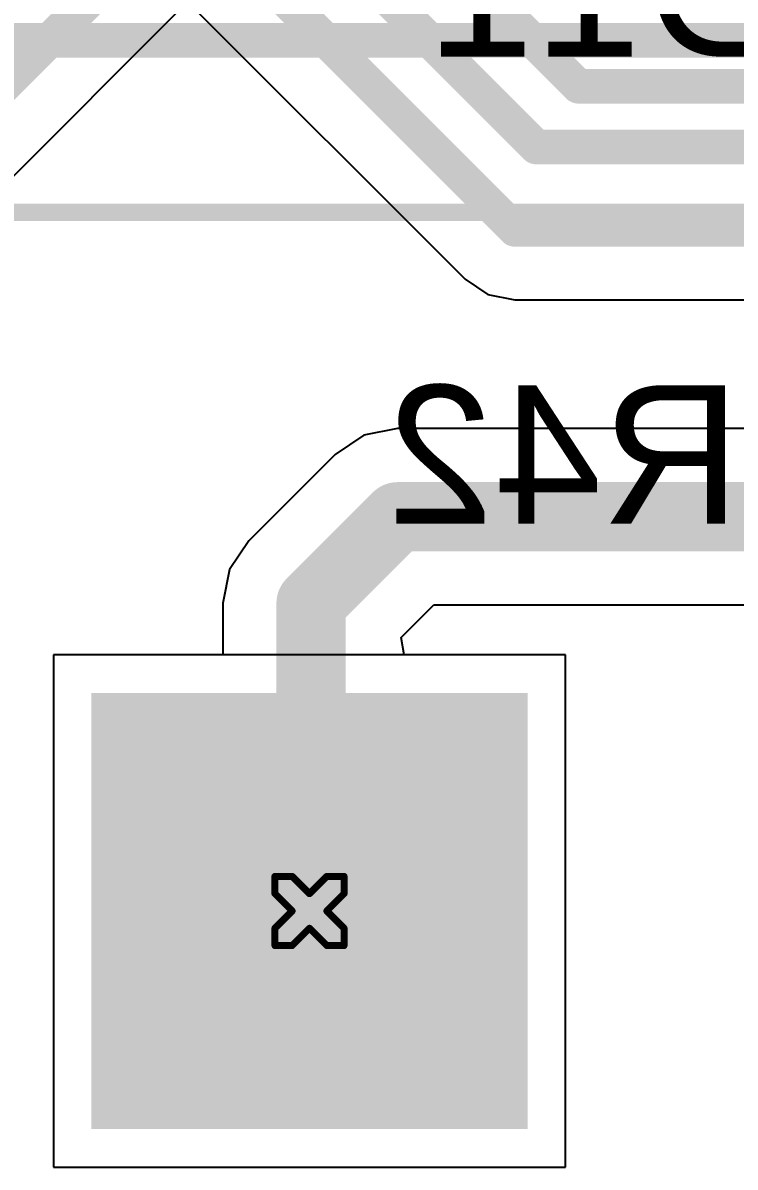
# Model space of a CAD drawing. Header units: inches. Extents: x -21 to 276, y -5 to 220.
# Drawn here: x 72.11 to 77.34, y 0.72 to 9.13 of the extents above; entities that cross this region are included whole.
import ezdxf

# ---------------------------------------------------------------- set-up
doc = ezdxf.new("R2010")
doc.units = ezdxf.units.IN
for name, color, linetype in [('Bottom Layer', 5, 'Continuous'), ('Bottom Overlay', 54, 'Continuous'), ('Bottom Solder', 6, 'Continuous'), ('Drill Drawing', 1, 'Continuous'), ('Ground', 16, 'Continuous'), ('Multi-Layer', 9, 'Continuous'), ('Pad Holes', 156, 'Continuous'), ('Power + Signal', 76, 'Continuous'), ('Top Layer', 1, 'Continuous'), ('Top Overlay', 2, 'Continuous'), ('Top Solder', 216, 'Continuous')]:
    doc.layers.add(name, color=color, linetype=linetype)
doc.styles.add('Arial', font='', dxfattribs={"height": 0.2})
doc.styles.get('Arial').set_extended_font_data('Arial')

# ---------------------------------------------------------------- blocks, each defined once
blk = doc.blocks.new('DB128L_5_08_2P_BK_S_51')
at = {"layer": 'Bottom Layer'}
blk.add_hatch(color=5, dxfattribs=at).paths.add_polyline_path([(-1.04, 1.5), (-1.04, -1.5), (-4.04, -1.5), (-4.04, 1.5)])
at = {"layer": 'Bottom Solder'}
blk.add_hatch(color=6, dxfattribs=at).paths.add_polyline_path([(-0.9384, 1.6016), (-0.9384, -1.6016), (-4.1416, -1.6016), (-4.1416, 1.6016)])
at = {"layer": 'Ground'}
blk.add_hatch(color=16, dxfattribs=at).paths.add_polyline_path([(-1.04, 1.5), (-1.04, -1.5), (-4.04, -1.5), (-4.04, 1.5)])
at = {"layer": 'Multi-Layer'}
blk.add_hatch(color=9, dxfattribs=at).paths.add_polyline_path([(-1.04, 1.5), (-1.04, -1.5), (-4.04, -1.5), (-4.04, 1.5)])
at = {"layer": 'Pad Holes'}
h = blk.add_hatch(color=7, dxfattribs=at)
edge = h.paths.add_edge_path()
edge.add_arc((-2.54, 0), 0.8, 0, 360)
at = {"layer": 'Power + Signal'}
blk.add_hatch(color=76, dxfattribs=at).paths.add_polyline_path([(-1.04, 1.5), (-1.04, -1.5), (-4.04, -1.5), (-4.04, 1.5)])
at = {"layer": 'Top Layer'}
blk.add_hatch(color=1, dxfattribs=at).paths.add_polyline_path([(-1.04, 1.5), (-1.04, -1.5), (-4.04, -1.5), (-4.04, 1.5)])
at = {"layer": 'Top Solder'}
blk.add_hatch(color=216, dxfattribs=at).paths.add_polyline_path([(-0.9384, 1.6016), (-0.9384, -1.6016), (-4.1416, -1.6016), (-4.1416, 1.6016)])
at = {"layer": 'Top Overlay'}
blk.add_lwpolyline([(-5.1308, 5.1308, 0.127, 0.127, 0), (5.1308, 5.1308, 0.127, 0.127, 0)], format="xyseb", dxfattribs=at)

msp = doc.modelspace()

# ---------------------------------------------------------------- linework, layer by layer
at = {"layer": 'Bottom Layer'}
for p, q in [((74.8635, 6.1479), (74.6157, 6.0987)), ((77.4355, 6.1479), (74.8635, 6.1479)), ((74.6157, 6.0987), (74.4057, 5.9583)), ((74.4057, 5.9583), (73.7712, 5.3238)), ((73.7712, 5.3238), (73.6308, 5.1138)), ((73.6308, 5.1138), (73.5815, 4.866)), ((73.5815, 4.866), (73.5815, 4.4864)), ((74.892, 4.6134), (75.1317, 4.8531)), ((75.1317, 4.8531), (77.4355, 4.8531)), ((74.9141, 4.4864), (74.892, 4.6134)), ((73.5815, 4.4864), (72.3368, 4.4864)), ((72.3368, 4.4864), (72.3368, 0.7244)), ((76.0988, 4.4864), (74.9141, 4.4864)), ((76.0988, 0.7244), (76.0988, 4.4864)), ((72.3368, 0.7244), (76.0988, 0.7244))]:
    msp.add_line(p, q, dxfattribs=at)
for points in [[(74.229, 4.866, 0.508, 0.508, 0), (74.8635, 5.5005, 0.508, 0.508, 0)], [(74.8635, 5.5005, 0.508, 0.508, 0), (78.134, 5.5005, 0.508, 0.508, 0)], [(74.229, 2.6166, 0.508, 0.508, 0), (74.229, 4.866, 0.508, 0.508, 0)], [(74.2178, 2.6054, 0.508, 0.508, 0), (74.229, 2.6166, 0.508, 0.508, 0)]]:
    msp.add_lwpolyline(points, format="xyseb", dxfattribs=at)
for points in [[(74.7365, 5.5005, 0.254, 0.254, 1), (74.9905, 5.5005, 0.254, 0.254, 1)], [(74.7365, 5.5005, 0.254, 0.254, 1), (74.9905, 5.5005, 0.254, 0.254, 1)], [(74.102, 4.866, 0.254, 0.254, 1), (74.356, 4.866, 0.254, 0.254, 1)], [(74.102, 4.866, 0.254, 0.254, 1), (74.356, 4.866, 0.254, 0.254, 1)], [(74.0908, 2.6054, 0.254, 0.254, 1), (74.3448, 2.6054, 0.254, 0.254, 1)], [(74.102, 2.6166, 0.254, 0.254, 1), (74.356, 2.6166, 0.254, 0.254, 1)], [(74.102, 2.6166, 0.254, 0.254, 1), (74.356, 2.6166, 0.254, 0.254, 1)]]:
    msp.add_lwpolyline(points, format="xyseb", close=True, dxfattribs=at)
at = {"layer": 'Drill Drawing'}
for points in [[(73.9638, 2.7324, 0.0508, 0.0508, 0), (73.9638, 2.8594, 0.0508, 0.0508, 0)], [(73.9638, 2.8594, 0.0508, 0.0508, 0), (74.0908, 2.8594, 0.0508, 0.0508, 0)], [(74.0908, 2.8594, 0.0508, 0.0508, 0), (74.2178, 2.7324, 0.0508, 0.0508, 0)], [(74.2178, 2.7324, 0.0508, 0.0508, 0), (74.3448, 2.8594, 0.0508, 0.0508, 0)], [(74.3448, 2.8594, 0.0508, 0.0508, 0), (74.4718, 2.8594, 0.0508, 0.0508, 0)], [(74.4718, 2.7324, 0.0508, 0.0508, 0), (74.4718, 2.8594, 0.0508, 0.0508, 0)], [(73.9638, 2.7324, 0.0508, 0.0508, 0), (74.0908, 2.6054, 0.0508, 0.0508, 0)], [(74.3448, 2.6054, 0.0508, 0.0508, 0), (74.4718, 2.7324, 0.0508, 0.0508, 0)], [(73.9638, 2.4784, 0.0508, 0.0508, 0), (74.0908, 2.6054, 0.0508, 0.0508, 0)], [(74.3448, 2.6054, 0.0508, 0.0508, 0), (74.4718, 2.4784, 0.0508, 0.0508, 0)], [(73.9638, 2.3514, 0.0508, 0.0508, 0), (73.9638, 2.4784, 0.0508, 0.0508, 0)], [(74.0908, 2.3514, 0.0508, 0.0508, 0), (74.2178, 2.4784, 0.0508, 0.0508, 0)], [(74.2178, 2.4784, 0.0508, 0.0508, 0), (74.3448, 2.3514, 0.0508, 0.0508, 0)], [(74.4718, 2.3514, 0.0508, 0.0508, 0), (74.4718, 2.4784, 0.0508, 0.0508, 0)], [(73.9638, 2.3514, 0.0508, 0.0508, 0), (74.0908, 2.3514, 0.0508, 0.0508, 0)], [(74.3448, 2.3514, 0.0508, 0.0508, 0), (74.4718, 2.3514, 0.0508, 0.0508, 0)]]:
    msp.add_lwpolyline(points, format="xyseb", dxfattribs=at)
for points in [[(73.9511, 2.8594, 0.0254, 0.0254, 1), (73.9765, 2.8594, 0.0254, 0.0254, 1)], [(73.9511, 2.8594, 0.0254, 0.0254, 1), (73.9765, 2.8594, 0.0254, 0.0254, 1)], [(74.0781, 2.8594, 0.0254, 0.0254, 1), (74.1035, 2.8594, 0.0254, 0.0254, 1)], [(74.0781, 2.8594, 0.0254, 0.0254, 1), (74.1035, 2.8594, 0.0254, 0.0254, 1)], [(74.3321, 2.8594, 0.0254, 0.0254, 1), (74.3575, 2.8594, 0.0254, 0.0254, 1)], [(74.3321, 2.8594, 0.0254, 0.0254, 1), (74.3575, 2.8594, 0.0254, 0.0254, 1)], [(74.4591, 2.8594, 0.0254, 0.0254, 1), (74.4845, 2.8594, 0.0254, 0.0254, 1)], [(74.4591, 2.8594, 0.0254, 0.0254, 1), (74.4845, 2.8594, 0.0254, 0.0254, 1)], [(73.9511, 2.7324, 0.0254, 0.0254, 1), (73.9765, 2.7324, 0.0254, 0.0254, 1)], [(73.9511, 2.7324, 0.0254, 0.0254, 1), (73.9765, 2.7324, 0.0254, 0.0254, 1)], [(74.2051, 2.7324, 0.0254, 0.0254, 1), (74.2305, 2.7324, 0.0254, 0.0254, 1)], [(74.2051, 2.7324, 0.0254, 0.0254, 1), (74.2305, 2.7324, 0.0254, 0.0254, 1)], [(74.4591, 2.7324, 0.0254, 0.0254, 1), (74.4845, 2.7324, 0.0254, 0.0254, 1)], [(74.4591, 2.7324, 0.0254, 0.0254, 1), (74.4845, 2.7324, 0.0254, 0.0254, 1)], [(74.0781, 2.6054, 0.0254, 0.0254, 1), (74.1035, 2.6054, 0.0254, 0.0254, 1)], [(74.0781, 2.6054, 0.0254, 0.0254, 1), (74.1035, 2.6054, 0.0254, 0.0254, 1)], [(74.3321, 2.6054, 0.0254, 0.0254, 1), (74.3575, 2.6054, 0.0254, 0.0254, 1)], [(74.3321, 2.6054, 0.0254, 0.0254, 1), (74.3575, 2.6054, 0.0254, 0.0254, 1)], [(73.9511, 2.4784, 0.0254, 0.0254, 1), (73.9765, 2.4784, 0.0254, 0.0254, 1)], [(73.9511, 2.4784, 0.0254, 0.0254, 1), (73.9765, 2.4784, 0.0254, 0.0254, 1)], [(74.2051, 2.4784, 0.0254, 0.0254, 1), (74.2305, 2.4784, 0.0254, 0.0254, 1)], [(74.2051, 2.4784, 0.0254, 0.0254, 1), (74.2305, 2.4784, 0.0254, 0.0254, 1)], [(74.4591, 2.4784, 0.0254, 0.0254, 1), (74.4845, 2.4784, 0.0254, 0.0254, 1)], [(74.4591, 2.4784, 0.0254, 0.0254, 1), (74.4845, 2.4784, 0.0254, 0.0254, 1)], [(73.9511, 2.3514, 0.0254, 0.0254, 1), (73.9765, 2.3514, 0.0254, 0.0254, 1)], [(73.9511, 2.3514, 0.0254, 0.0254, 1), (73.9765, 2.3514, 0.0254, 0.0254, 1)], [(74.0781, 2.3514, 0.0254, 0.0254, 1), (74.1035, 2.3514, 0.0254, 0.0254, 1)], [(74.0781, 2.3514, 0.0254, 0.0254, 1), (74.1035, 2.3514, 0.0254, 0.0254, 1)], [(74.3321, 2.3514, 0.0254, 0.0254, 1), (74.3575, 2.3514, 0.0254, 0.0254, 1)], [(74.3321, 2.3514, 0.0254, 0.0254, 1), (74.3575, 2.3514, 0.0254, 0.0254, 1)], [(74.4591, 2.3514, 0.0254, 0.0254, 1), (74.4845, 2.3514, 0.0254, 0.0254, 1)], [(74.4591, 2.3514, 0.0254, 0.0254, 1), (74.4845, 2.3514, 0.0254, 0.0254, 1)]]:
    msp.add_lwpolyline(points, format="xyseb", close=True, dxfattribs=at)
at = {"layer": 'Ground'}
for p, q in [((76.0988, 4.4864), (72.3368, 4.4864)), ((72.3368, 4.4864), (72.3368, 0.7244)), ((76.0988, 0.7244), (76.0988, 4.4864)), ((72.3368, 0.7244), (76.0988, 0.7244))]:
    msp.add_line(p, q, dxfattribs=at)
at = {"layer": 'Power + Signal'}
for p, q in [((76.0988, 4.4864), (72.3368, 4.4864)), ((72.3368, 4.4864), (72.3368, 0.7244)), ((76.0988, 0.7244), (76.0988, 4.4864)), ((72.3368, 0.7244), (76.0988, 0.7244))]:
    msp.add_line(p, q, dxfattribs=at)
at = {"layer": 'Top Layer'}
for p, q in [((71.2845, 7.2441), (73.3223, 9.282)), ((73.3223, 9.282), (75.3601, 7.2441)), ((75.3601, 7.2441), (75.5282, 7.1319)), ((75.5282, 7.1319), (75.7264, 7.0924)), ((75.7264, 7.0924), (77.6889, 7.0924)), ((76.0988, 4.4864), (72.3368, 4.4864)), ((72.3368, 4.4864), (72.3368, 0.7244)), ((76.0988, 0.7244), (76.0988, 4.4864)), ((72.3368, 0.7244), (76.0988, 0.7244))]:
    msp.add_line(p, q, dxfattribs=at)
for points in [[(74.8282, 10.0261, 0.254, 0.254, 0), (76.1928, 8.6614, 0.254, 0.254, 0)], [(74.2234, 9.8754, 0.254, 0.254, 0), (75.8836, 8.2152, 0.254, 0.254, 0)], [(70.9183, 7.6104, 0.254, 0.254, 0), (73.0183, 9.7105, 0.254, 0.254, 0)], [(73.6231, 9.7136, 0.254, 0.254, 0), (75.7264, 7.6104, 0.254, 0.254, 0)], [(76.1928, 8.6614, 0.254, 0.254, 0), (79.3944, 8.6614, 0.254, 0.254, 0)], [(75.8836, 8.2152, 0.254, 0.254, 0), (78.6722, 8.2152, 0.254, 0.254, 0)], [(75.7264, 7.6104, 0.254, 0.254, 0), (78.134, 7.6104, 0.254, 0.254, 0)]]:
    msp.add_lwpolyline(points, format="xyseb", dxfattribs=at)
for points in [[(76.1293, 8.6614, 0.127, 0.127, 1), (76.2563, 8.6614, 0.127, 0.127, 1)], [(76.1293, 8.6614, 0.127, 0.127, 1), (76.2563, 8.6614, 0.127, 0.127, 1)], [(75.8201, 8.2152, 0.127, 0.127, 1), (75.9471, 8.2152, 0.127, 0.127, 1)], [(75.8201, 8.2152, 0.127, 0.127, 1), (75.9471, 8.2152, 0.127, 0.127, 1)], [(75.6629, 7.6104, 0.127, 0.127, 1), (75.7899, 7.6104, 0.127, 0.127, 1)], [(75.6629, 7.6104, 0.127, 0.127, 1), (75.7899, 7.6104, 0.127, 0.127, 1)]]:
    msp.add_lwpolyline(points, format="xyseb", close=True, dxfattribs=at)
at = {"layer": 'Top Overlay'}
msp.add_lwpolyline([(64.171, 8.9992, 0.254, 0.254, 0), (85.4214, 8.9992, 0.254, 0.254, 0)], format="xyseb", dxfattribs=at)

# ---------------------------------------------------------------- block references
msp.add_blockref('DB128L_5_08_2P_BK_S_51', (76.7578, 2.6054))

# ---------------------------------------------------------------- texts
at = {"layer": 'Bottom Overlay', "style": 'Arial', "text_generation_flag": 2}
for s, p in [('D11', (77.7169, 8.8794)), ('R42', (77.3866, 5.4504))]:
    msp.add_text(s, height=1.016, dxfattribs=at).set_placement(p)

doc.saveas('drawing.dxf')
